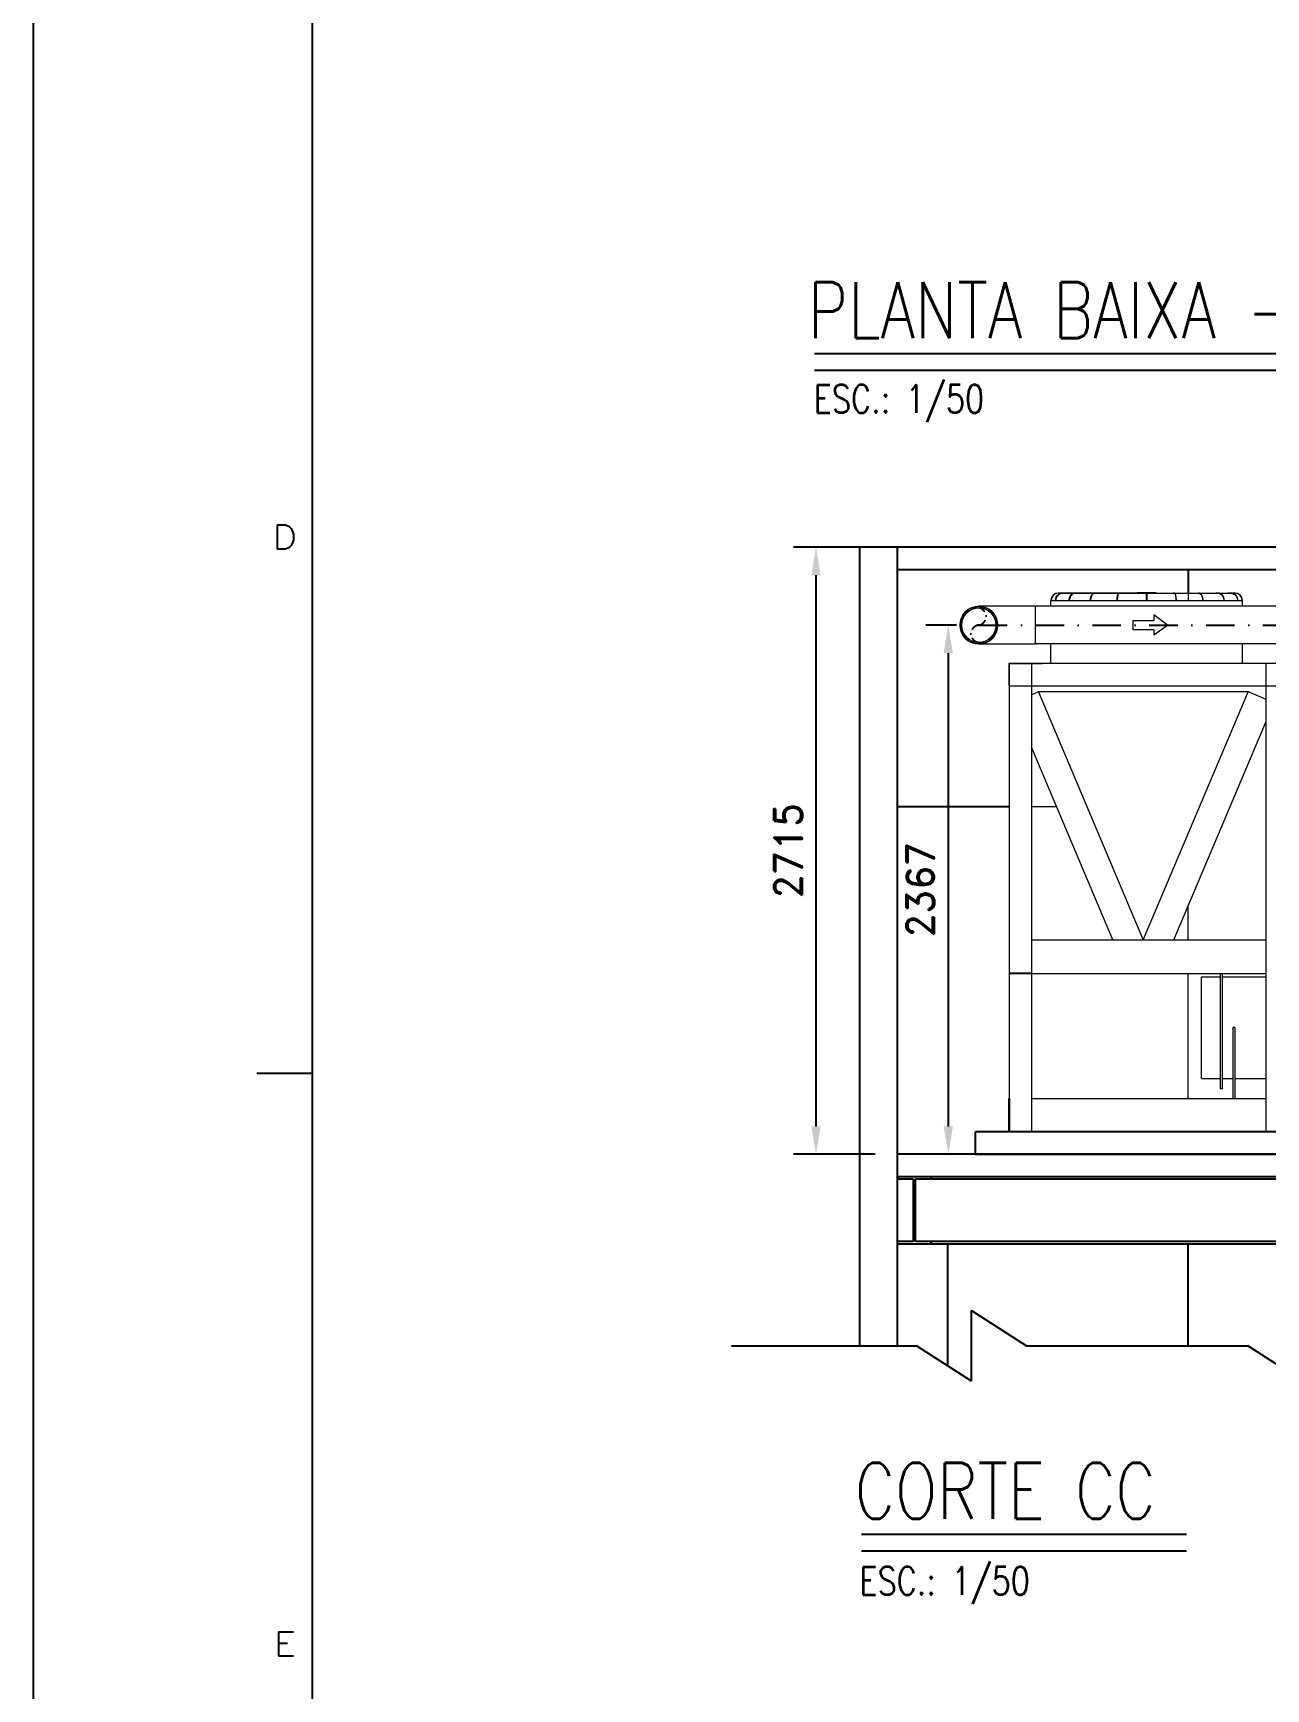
# Model space of a CAD drawing. Header units: millimetres. Extents: x -312439 to 477422, y -331570 to 212570.
# Drawn here: x 337892 to 343406, y 190218 to 197623 of the extents above; entities that cross this region are included whole.
import ezdxf
from ezdxf.enums import TextEntityAlignment as Align

# ---------------------------------------------------------------- set-up
doc = ezdxf.new("R2010")
doc.units = ezdxf.units.MM
doc.linetypes.add('DASHDOT', pattern=[25.4, 12.7, -6.35, 0, -6.35])
for name, color, linetype in [('1', 7, 'Continuous'), ('2', 2, 'Continuous'), ('4', 4, 'Continuous'), ('FORMATO A1', 1, 'Continuous')]:
    doc.layers.add(name, color=color, linetype=linetype)
doc.styles.add('ROMAND', font='ROMAND.SHX')
doc.styles.add('ROMANS', font='romans.shx', dxfattribs={"height": 187.5})
doc.dimstyles.new('1-50 (MILIMETRO)', dxfattribs={"dimscale": 0, "dimtxt": 125, "dimasz": 125, "dimexe": 100, "dimexo": 100, "dimgap": 50, "dimtad": 0, "dimdec": 0, "dimzin": 0, "dimdsep": 46, "dimtxsty": 'ROMAND', "dimcen": -390, "dimclrd": 1, "dimclre": 1, "dimclrt": 3, "dimadec": 0, "dimazin": 0, "dimtfac": 1, "dimtdec": 0, "dimtix": 1, "dimtmove": 2, "dimatfit": 2, "dimfxl": 1, "dimtvp": 1, "dimtolj": 1, "dimtzin": 0, "dimarcsym": 0})

# ---------------------------------------------------------------- blocks, each defined once
blk = doc.blocks.new('A$C2D342850')
at = {"layer": 'FORMATO A1', "color": 1, "linetype": 'Continuous'}
for p, q in [((0, 0), (0, -59400)), ((2183.79, -34293.44), (2183.79, -34510)), ((2500, -39200), (2000, -39200)), ((2194.1, -44193.44), (2194.1, -44410)), ((2194.1, -44193.44), (2328.16, -44193.44)), ((2194.1, -44296.56), (2276.6, -44296.56)), ((2194.1, -44410), (2328.16, -44410))]:
    blk.add_line(p, q, dxfattribs=at)
at = {"layer": 'FORMATO A1', "color": 2, "linetype": 'Continuous'}
blk.add_line((2500, -58400), (2500, -1000), dxfattribs=at)
at = {"layer": 'FORMATO A1', "color": 1, "linetype": 'Continuous'}
blk.add_lwpolyline([(2183.79, -34293.44), (2255.98, -34293.44), (2286.92, -34303.75), (2307.54, -34324.37), (2317.85, -34345), (2328.17, -34375.94), (2328.17, -34427.5), (2317.85, -34458.44), (2307.54, -34479.06), (2286.92, -34499.69), (2255.98, -34510), (2183.79, -34510)], dxfattribs=at)
blk = doc.blocks.new('*D44')
at = {"color": 1, "lineweight": -2, "transparency": 16777216}
for p, q in [((342021.9, 194975.4), (341885.2, 194975.4)), ((341985.2, 194850.4), (341985.2, 192733.8)), ((342021.9, 192608.8), (341885.2, 192608.8))]:
    blk.add_line(p, q, dxfattribs=at)
at = {"color": 1, "transparency": 16777216}
for points in [[(341964.3, 194850.4), (342006, 194850.4), (341985.2, 194975.4)], [(341964.3, 192733.8), (342006, 192733.8), (341985.2, 192608.8)]]:
    blk.add_solid(points, dxfattribs=at)
at = {"layer": 'Defpoints', "color": 0, "transparency": 16777216}
for p in [(342121.9, 194975.4), (341985.2, 192608.8), (342121.9, 192608.8)]:
    blk.add_point(p, dxfattribs=at)
at = {"color": 3, "transparency": 16777216, "insert": (341860.2, 193792.1), "char_height": 125, "attachment_point": 5, "rotation": 90, "style": 'ROMAND'}
blk.add_mtext('\\A1;2367', dxfattribs=at)
blk = doc.blocks.new('*D48')
at = {"color": 1, "lineweight": -2, "transparency": 16777216}
for p, q in [((341658.5, 195323.9), (341293.6, 195323.9)), ((341393.6, 192733.8), (341393.6, 195198.9)), ((341658.5, 192608.8), (341293.6, 192608.8))]:
    blk.add_line(p, q, dxfattribs=at)
at = {"color": 1, "transparency": 16777216}
for points in [[(341372.7, 195198.9), (341414.4, 195198.9), (341393.6, 195323.9)], [(341372.7, 192733.8), (341414.4, 192733.8), (341393.6, 192608.8)]]:
    blk.add_solid(points, dxfattribs=at)
at = {"layer": 'Defpoints', "color": 0, "transparency": 16777216}
for p in [(341393.6, 195323.9), (341758.5, 195323.9), (341758.5, 192608.8)]:
    blk.add_point(p, dxfattribs=at)
at = {"color": 3, "transparency": 16777216, "insert": (341268.6, 193966.3), "char_height": 125, "attachment_point": 5, "rotation": 90, "style": 'ROMAND'}
blk.add_mtext('\\A1;2715', dxfattribs=at)

msp = doc.modelspace()

# ---------------------------------------------------------------- linework, layer by layer
at = {"color": 1, "linetype": 'Continuous', "extrusion": (0, 1, 0)}
for p, q in [((341588.512, 195323.86, 0), (341588.512, 191752.258, 0)), ((353216.986, 195323.86, 0), (341758.512, 195323.86, 0)), ((341758.512, 191752.258, 0), (341758.512, 195323.86, 0)), ((341758.512, 195223.86, 0), (352378.512, 195223.86, 0)), ((343058.512, 195223.86, 0), (343058.512, 195119.05, 0)), ((341758.512, 194163.86, 0), (342257.014, 194163.86, 0)), ((342257.014, 192858.782, 0), (342257.014, 192708.782, 0)), ((342258.014, 192709.782, 0), (342258.014, 192858.782, 0)), ((352378.512, 192608.782, 0), (341758.512, 192608.782, 0)), ((341758.512, 192508.782, 0), (352378.512, 192508.782, 0)), ((341758.512, 192498.782, 0), (341828.512, 192498.782, 0)), ((341828.512, 192498.782, 0), (341828.512, 192218.782, 0)), ((341838.512, 192498.782, 0), (344446.012, 192498.782, 0)), ((341838.512, 192218.782, 0), (341838.512, 192498.782, 0)), ((341828.512, 192218.782, 0), (341758.512, 192218.782, 0)), ((344446.012, 192218.782, 0), (341838.512, 192218.782, 0)), ((341908.512, 192208.782, 0), (341908.512, 192218.782, 0)), ((341983.229, 191662.063, 0), (341983.229, 192208.782, 0)), ((343058.512, 191752.258, 0), (343058.512, 192208.782, 0))]:
    msp.add_line(p, q, dxfattribs=at)
at = {"color": 1, "linetype": 'Continuous', "extrusion": (1.81979e-18, -3.19304e-32, -1)}
msp.add_line((341758.512, 195323.86, 0), (341588.512, 195323.86, 0), dxfattribs=at)
at = {"color": 5, "linetype": 'Continuous', "lineweight": 0, "extrusion": (0, 1, 0)}
for p, q in [((342374.347, 195059.592, 0), (342121.897, 195059.592, 0)), ((342374.347, 195059.604, 0), (342374.347, 194891.292, 0)), ((346775.123, 195059.604, 0), (342374.347, 195059.604, 0)), ((342121.897, 194891.292, 0), (342374.347, 194891.292, 0)), ((346313.041, 194891.304, 0), (342374.347, 194891.304, 0))]:
    msp.add_line(p, q, dxfattribs=at)
at = {"color": 3, "linetype": 'Continuous', "lineweight": 0, "extrusion": (0, 1, 0)}
for p, q in [((342444.101, 195086.133, 0), (343300.917, 195086.133, 0)), ((342444.101, 195059.604, 0), (342444.101, 195086.133, 0)), ((342445.101, 195086.133, 0), (342445.601, 195086.141, 0)), ((342859.326, 195119.05, 0), (342477.017, 195119.05, 0)), ((342488.71, 195118.05, 0), (342477.017, 195118.05, 0)), ((342543.386, 195117.056, 0), (342490.31, 195117.056, 0)), ((342496.374, 195118.05, 0), (342508.942, 195118.05, 0)), ((342633.323, 195117.056, 0), (342546.233, 195117.056, 0)), ((342552.549, 195118.05, 0), (342563.24, 195118.05, 0)), ((342563.35, 195118.056, 0), (342635.261, 195118.056, 0)), ((342633.286, 195117.033, 0), (342585.707, 195117.033, 0)), ((342746.587, 195117.033, 0), (342635.453, 195117.033, 0)), ((342746.607, 195117.056, 0), (342635.504, 195117.056, 0)), ((342647.812, 195118.05, 0), (342640.045, 195118.05, 0)), ((342647.922, 195118.056, 0), (342747.659, 195118.056, 0)), ((342872.009, 195117.033, 0), (342748.011, 195117.033, 0)), ((342872.009, 195117.056, 0), (342748.037, 195117.056, 0)), ((342750.295, 195118.05, 0), (342754.379, 195118.05, 0)), ((342754.477, 195118.056, 0), (342872.009, 195118.056, 0)), ((342915.168, 195120.026, 0), (342829.85, 195120.026, 0)), ((342829.85, 195119.05, 0), (342829.85, 195120.026, 0)), ((342859.471, 195119.026, 0), (342872.357, 195119.026, 0)), ((342872.009, 195086.133, 0), (342872.009, 195118.55, 0)), ((342872.661, 195119.026, 0), (342885.546, 195119.026, 0)), ((342873.009, 195118.55, 0), (342873.009, 195086.133, 0)), ((342873.009, 195118.056, 0), (342990.54, 195118.056, 0)), ((342996.98, 195117.056, 0), (342873.009, 195117.056, 0)), ((342997.006, 195117.033, 0), (342873.009, 195117.033, 0)), ((342885.691, 195119.05, 0), (343268, 195119.05, 0)), ((342915.168, 195119.05, 0), (342915.168, 195120.026, 0)), ((342994.722, 195118.05, 0), (342990.639, 195118.05, 0)), ((342997.359, 195118.056, 0), (343097.096, 195118.056, 0)), ((343109.513, 195117.056, 0), (342998.411, 195117.056, 0)), ((343109.564, 195117.033, 0), (342998.431, 195117.033, 0)), ((343058.512, 195117.033, 0), (343058.512, 195086.133, 0)), ((343097.205, 195118.05, 0), (343104.973, 195118.05, 0)), ((343109.757, 195118.056, 0), (343181.668, 195118.056, 0)), ((343198.784, 195117.056, 0), (343111.694, 195117.056, 0)), ((343159.311, 195117.033, 0), (343111.732, 195117.033, 0)), ((343192.468, 195118.05, 0), (343181.777, 195118.05, 0)), ((343254.707, 195117.056, 0), (343201.631, 195117.056, 0)), ((343248.644, 195118.05, 0), (343236.076, 195118.05, 0)), ((343268, 195118.05, 0), (343256.307, 195118.05, 0)), ((343299.417, 195086.141, 0), (343299.917, 195086.133, 0)), ((343300.417, 195059.604, 0), (343300.417, 195086.13, 0)), ((342444.101, 194804.689, 0), (342444.101, 194891.304, 0)), ((343300.417, 194804.689, 0), (343300.417, 194891.304, 0)), ((342257.014, 194804.689, 0), (346399.656, 194804.689, 0)), ((342257.014, 194804.689, 0), (342257.014, 192708.782, 0)), ((342258.014, 194704.689, 0), (342258.014, 194803.689, 0)), ((342258.014, 194803.689, 0), (342407.014, 194803.689, 0)), ((342357.014, 194804.689, 0), (342357.014, 192708.782, 0)), ((342407.014, 194803.689, 0), (342407.014, 194804.689, 0)), ((343405.189, 194804.689, 0), (343405.189, 192708.782, 0)), ((342257.014, 194704.689, 0), (346499.656, 194704.689, 0)), ((342357.014, 194664.125, 0), (342389.287, 194677.975, 0)), ((342389.287, 194677.975, 0), (343325.829, 194677.975, 0)), ((342857.558, 193569.539, 0), (342389.287, 194677.975, 0)), ((343325.829, 194677.975, 0), (342857.558, 193569.539, 0)), ((343325.829, 194677.975, 0), (343405.189, 194643.918, 0)), ((342994.202, 193567.94, 0), (343405.189, 194540.779, 0)), ((342720.913, 193567.94, 0), (342357.014, 194429.319, 0)), ((342357.014, 194163.86, 0), (342469.16, 194163.86, 0)), ((343058.512, 193567.94, 0), (343058.512, 193720.167, 0)), ((342258.014, 193567.94, 0), (342258.014, 193417.94, 0)), ((342259.014, 193567.94, 0), (342258.014, 193567.94, 0)), ((342259.014, 193418.94, 0), (342259.014, 193567.94, 0)), ((342357.014, 193567.94, 0), (343405.189, 193567.94, 0)), ((342853.774, 193567.94, 0), (342857.558, 193569.539, 0)), ((342857.558, 193568.453, 0), (342856.344, 193567.94, 0)), ((342857.558, 193569.539, 0), (342861.342, 193567.94, 0)), ((342858.772, 193567.94, 0), (342857.558, 193568.453, 0)), ((342258.014, 193417.94, 0), (343405.189, 193417.94, 0)), ((342358.014, 193418.94, 0), (342259.014, 193418.94, 0)), ((342358.014, 193417.94, 0), (342358.014, 193418.94, 0)), ((343058.512, 192858.782, 0), (343058.512, 193417.94, 0)), ((343117.397, 192947.562, 0), (343117.397, 193403.063, 0)), ((343117.397, 193403.063, 0), (343201.7, 193403.063, 0)), ((343201.7, 193417.94, 0), (343201.7, 192902.256, 0)), ((343211.7, 192902.256, 0), (343211.7, 193417.94, 0)), ((343211.7, 193403.063, 0), (343405.189, 193403.063, 0)), ((343267.51, 193175.313, 0), (343257.51, 193175.313, 0)), ((343257.51, 193175.313, 0), (343257.51, 192858.782, 0)), ((343267.51, 193175.313, 0), (343267.51, 192858.782, 0)), ((343117.397, 192947.562, 0), (343201.7, 192947.562, 0)), ((343211.7, 192947.562, 0), (343257.51, 192947.562, 0)), ((343267.51, 192947.562, 0), (343405.189, 192947.562, 0)), ((342258.014, 192858.782, 0), (342257.014, 192858.782, 0)), ((342357.014, 192858.782, 0), (343405.189, 192858.782, 0)), ((343211.7, 192902.256, 0), (343201.7, 192902.256, 0)), ((342357.014, 192709.782, 0), (342258.014, 192709.782, 0))]:
    msp.add_line(p, q, dxfattribs=at)
at = {"color": 1, "linetype": 'Continuous', "lineweight": 0}
for p, q in [((342809.939, 194994.631, 0), (342809.939, 194956.277, 0)), ((342905.258, 194994.631, 0), (342809.939, 194994.631, 0)), ((342905.258, 195021.754, 0), (342905.258, 194994.631, 0)), ((342965.336, 194975.454, 0), (342905.258, 195021.754, 0)), ((342809.939, 194956.277, 0), (342905.258, 194956.277, 0)), ((342905.258, 194931.6, 0), (342965.336, 194975.454, 0)), ((342905.258, 194956.277, 0), (342905.258, 194931.6, 0))]:
    msp.add_line(p, q, dxfattribs=at)
at = {"color": 6, "linetype": 'DASHDOT', "ltscale": 10}
msp.add_line((342121.897, 194975.442, 0), (346718.615, 194975.442, 0), dxfattribs=at)
at = {"extrusion": (0, 1, 0)}
for p in [(351809.752, 192708.782, 0), (342107.014, 192608.782, 0)]:
    msp.add_line(p, (342107.014, 192708.782, 0), dxfattribs=at)
msp.add_line((342107.014, 192608.782, 0), (351809.752, 192608.782, 0))
at = {"color": 1, "linetype": 'Continuous', "extrusion": (-4.8836e-18, -1.69109e-34, -1)}
for p, q in [((341908.512, 192498.782, 0), (341908.512, 192508.782, 0)), ((341758.512, 192208.782, 0), (352378.512, 192208.782, 0))]:
    msp.add_line(p, q, dxfattribs=at)
at = {"color": 2}
for p, q in [((342089.379, 191593.684, 0), (342089.379, 191910.832, 0)), ((342089.379, 191910.832, 0), (342335.544, 191752.258, 0)), ((341014.98, 191752.258, 0), (341843.213, 191752.258, 0)), ((342089.379, 191593.684, 0), (341843.213, 191752.258, 0)), ((342335.544, 191752.258, 0), (343324.283, 191752.258, 0)), ((343570.449, 191593.684, 0), (343324.283, 191752.258, 0))]:
    msp.add_line(p, q, dxfattribs=at)
at = {"color": 5, "linetype": 'Continuous', "lineweight": 0}
for radius in [84.15, 77.04]:
    msp.add_circle((342121.897, 194975.442, 0), radius, dxfattribs=at)
at = {"color": 3, "linetype": 'Continuous', "lineweight": 0}
for centre, radius, start, end in [((342477.017, 195086.133, 0), 32.916, 90, 180), ((342477.017, 195086.63, 0), 31.42, 90, 180.8905983), ((342490.31, 195117.556, 0), 0.5, 211.0509893, 270), ((342585.707, 195117.533, 0), 0.5, 252.578804, 270), ((342872.509, 195118.55, 0), 0.5, 0, 180), ((343159.311, 195117.533, 0), 0.5, 270, 287.421196), ((343254.707, 195117.556, 0), 0.5, 270, 328.9490107), ((343268, 195086.133, 0), 32.916, 0, 90), ((343268, 195086.63, 0), 31.42, 359.1094017, 90), ((343268, 195086.63, 0), 32.42, 359.1162962, 359.123138)]:
    msp.add_arc(centre, radius, start, end, dxfattribs=at)
at = {"color": 6, "linetype": 'DASHDOT', "ltscale": 3}
for centre, radius, start, end in [((342115.149, 195013.962, 0), 39.107, 279.9361139, 80.0638861), ((342125.215, 194936.922, 0), 38.663, 94.9232541, 265.0767459)]:
    msp.add_arc(centre, radius, start, end, dxfattribs=at)
at = {"color": 5, "linetype": 'Continuous', "lineweight": 0, "extrusion": (-2.04935e-112, -1.67132e-64, -1)}
for major_axis in [(0, 84.15), (0, 77.04)]:
    msp.add_ellipse((342121.897, 194975.442, 0), major_axis=major_axis, ratio=1, start_param=-1.57079633, end_param=4.71238898, dxfattribs=at)
at = {"color": 3, "linetype": 'Continuous', "lineweight": 0}
for centre, major_axis, ratio, start_param, end_param in [((342466.02, 195086.133, 0), (0.5, 0.007), 0.00480313, 5.02651274, 6.28318531), ((342526.729, 195086.133, 0), (0.5, 0.006), 0.00913609, 5.34065006, 6.28318531), ((342621.285, 195086.133, 0), (-0.5, -0.005), 0.01257475, 2.51321667, 3.14159265), ((342740.433, 195086.133, 0), (-0.5, -0.002), 0.01478251, 2.82739788, 3.14159265), ((343004.585, 195086.133, 0), (-0.5, 0.002), 0.01478251, 0, 0.31419477), ((343123.733, 195086.133, 0), (-0.5, 0.005), 0.01257475, 0, 0.62837598), ((343218.289, 195086.133, 0), (-0.5, 0.006), 0.00913609, 0, 0.94253524), ((343278.998, 195086.133, 0), (-0.5, 0.007), 0.00480313, 0, 1.25667257)]:
    msp.add_ellipse(centre, major_axis=major_axis, ratio=ratio, start_param=start_param, end_param=end_param, dxfattribs=at)
for centre, ratio in [((342496.374, 195118.55, 0), 0.30901699), ((342552.549, 195118.55, 0), 0.58778525), ((342640.045, 195118.55, 0), 0.80901699), ((342750.295, 195118.55, 0), 0.95105652), ((342994.722, 195118.55, 0), 0.95105652), ((343104.973, 195118.55, 0), 0.80901699), ((343192.468, 195118.55, 0), 0.58778525), ((343248.644, 195118.55, 0), 0.30901699)]:
    msp.add_ellipse(centre, major_axis=(0, -0.5), ratio=ratio, dxfattribs=at)
for points, knots in [([(342465.044, 195086.133, 0), (342465.044, 195089.578, 0), (342465.563, 195093.022, 0), (342467.588, 195099.575, 0), (342469.094, 195102.683, 0), (342472.948, 195108.26, 0), (342475.295, 195110.729, 0), (342480.603, 195114.784, 0), (342483.563, 195116.37, 0), (342489.808, 195118.503, 0), (342493.091, 195119.05, 0), (342496.374, 195119.05, 0)], [4.71238898, 4.71238898, 4.71238898, 4.71238898, 5.02654825, 5.02654825, 5.34070751, 5.34070751, 5.65486678, 5.65486678, 5.96902604, 5.96902604, 6.28318531, 6.28318531, 6.28318531, 6.28318531]), ([(342496.374, 195118.05, 0), (342493.219, 195118.05, 0), (342490.065, 195117.519, 0), (342484.068, 195115.449, 0), (342481.227, 195113.909, 0), (342476.141, 195109.973, 0), (342473.896, 195107.576, 0), (342470.229, 195102.163, 0), (342468.807, 195099.148, 0), (342466.927, 195092.799, 0), (342466.471, 195089.466, 0), (342466.52, 195086.141, 0)], [6.28318531, 6.28318531, 6.28318531, 6.28318531, 6.60045335, 6.60045335, 6.91772139, 6.91772139, 7.23498943, 7.23498943, 7.55225747, 7.55225747, 7.86952551, 7.86952551, 7.86952551, 7.86952551]), ([(342525.824, 195086.133, 0), (342525.824, 195089.57, 0), (342526.264, 195093.007, 0), (342527.984, 195099.549, 0), (342529.263, 195102.653, 0), (342532.54, 195108.229, 0), (342534.538, 195110.699, 0), (342539.063, 195114.763, 0), (342541.59, 195116.355, 0), (342546.928, 195118.499, 0), (342549.738, 195119.05, 0), (342552.549, 195119.05, 0)], [4.71238898, 4.71238898, 4.71238898, 4.71238898, 5.02654825, 5.02654825, 5.34070751, 5.34070751, 5.65486678, 5.65486678, 5.96902604, 5.96902604, 6.28318531, 6.28318531, 6.28318531, 6.28318531]), ([(342552.549, 195118.05, 0), (342549.884, 195118.05, 0), (342547.218, 195117.523, 0), (342542.144, 195115.464, 0), (342539.736, 195113.931, 0), (342535.419, 195110.003, 0), (342533.51, 195107.608, 0), (342530.39, 195102.193, 0), (342529.178, 195099.174, 0), (342527.576, 195092.813, 0), (342527.187, 195089.472, 0), (342527.229, 195086.14, 0)], [0, 0, 0, 0, 0.31726804, 0.31726804, 0.63453608, 0.63453608, 0.95180412, 0.95180412, 1.26907216, 1.26907216, 1.5863402, 1.5863402, 1.5863402, 1.5863402]), ([(342620.491, 195086.133, 0), (342620.491, 195089.559, 0), (342620.81, 195092.984, 0), (342622.055, 195099.505, 0), (342622.982, 195102.601, 0), (342625.358, 195108.167, 0), (342626.808, 195110.636, 0), (342630.105, 195114.711, 0), (342631.951, 195116.315, 0), (342635.879, 195118.486, 0), (342637.96, 195119.05, 0), (342640.045, 195119.05, 0)], [4.71238898, 4.71238898, 4.71238898, 4.71238898, 5.02654825, 5.02654825, 5.34070751, 5.34070751, 5.65486678, 5.65486678, 5.96902604, 5.96902604, 6.28318531, 6.28318531, 6.28318531, 6.28318531]), ([(342640.045, 195118.05, 0), (342638.15, 195118.05, 0), (342636.254, 195117.536, 0), (342632.616, 195115.504, 0), (342630.877, 195113.983, 0), (342627.749, 195110.066, 0), (342626.361, 195107.67, 0), (342624.089, 195102.244, 0), (342623.206, 195099.216, 0), (342622.038, 195092.834, 0), (342621.754, 195089.482, 0), (342621.785, 195086.138, 0)], [0, 0, 0, 0, 0.31726804, 0.31726804, 0.63453608, 0.63453608, 0.95180412, 0.95180412, 1.26907216, 1.26907216, 1.5863402, 1.5863402, 1.5863402, 1.5863402]), ([(342739.778, 195086.133, 0), (342739.778, 195089.544, 0), (342739.945, 195092.955, 0), (342740.597, 195099.447, 0), (342741.082, 195102.528, 0), (342742.325, 195108.066, 0), (342743.083, 195110.523, 0), (342744.811, 195114.586, 0), (342745.778, 195116.194, 0), (342747.896, 195118.421, 0), (342749.077, 195119.05, 0), (342750.295, 195119.05, 0)], [4.71238898, 4.71238898, 4.71238898, 4.71238898, 5.02654825, 5.02654825, 5.34070751, 5.34070751, 5.65486678, 5.65486678, 5.96902604, 5.96902604, 6.28318531, 6.28318531, 6.28318531, 6.28318531]), ([(342740.778, 195086.133, 0), (342740.778, 195089.512, 0), (342740.943, 195092.89, 0), (342741.307, 195096.512, 0), (342741.351, 195096.92, 0), (342741.397, 195097.325, 0)], [4.71238898, 4.71238898, 4.71238898, 4.71238898, 5.026548246, 5.026548246, 5.066758189, 5.066758189, 5.066758189, 5.066758189]), ([(342750.295, 195118.05, 0), (342749.423, 195118.05, 0), (342748.512, 195117.602, 0), (342746.672, 195115.647, 0), (342745.774, 195114.174, 0), (342744.144, 195110.349, 0), (342743.412, 195107.99, 0), (342742.202, 195102.613, 0), (342741.726, 195099.588, 0), (342741.088, 195093.202, 0), (342740.927, 195089.84, 0), (342740.932, 195086.366, 0), (342740.932, 195086.251, 0), (342740.933, 195086.136, 0)], [0, 0, 0, 0, 0.31726804, 0.31726804, 0.62758705, 0.62758705, 0.94116827, 0.94116827, 1.25820928, 1.25820928, 1.57547732, 1.57547732, 1.5863402, 1.5863402, 1.5863402, 1.5863402]), ([(343005.24, 195086.133, 0), (343005.24, 195089.544, 0), (343005.073, 195092.955, 0), (343004.421, 195099.447, 0), (343003.936, 195102.528, 0), (343002.693, 195108.066, 0), (343001.935, 195110.523, 0), (343000.206, 195114.586, 0), (342999.239, 195116.194, 0), (342997.121, 195118.421, 0), (342995.941, 195119.05, 0), (342994.722, 195119.05, 0)], [4.71238898, 4.71238898, 4.71238898, 4.71238898, 5.02654825, 5.02654825, 5.34070751, 5.34070751, 5.65486678, 5.65486678, 5.96902604, 5.96902604, 6.28318531, 6.28318531, 6.28318531, 6.28318531]), ([(342994.722, 195118.05, 0), (342995.594, 195118.05, 0), (342996.505, 195117.602, 0), (342998.345, 195115.647, 0), (342999.244, 195114.174, 0), (343000.873, 195110.349, 0), (343001.605, 195107.99, 0), (343002.816, 195102.613, 0), (343003.292, 195099.588, 0), (343003.93, 195093.202, 0), (343004.091, 195089.84, 0), (343004.086, 195086.366, 0), (343004.086, 195086.251, 0), (343004.085, 195086.136, 0)], [0, 0, 0, 0, 0.31726804, 0.31726804, 0.62758705, 0.62758705, 0.94116827, 0.94116827, 1.25820928, 1.25820928, 1.57547732, 1.57547732, 1.5863402, 1.5863402, 1.5863402, 1.5863402]), ([(343004.24, 195086.133, 0), (343004.24, 195089.512, 0), (343004.074, 195092.89, 0), (343003.711, 195096.512, 0), (343003.667, 195096.92, 0), (343003.62, 195097.325, 0)], [4.71238898, 4.71238898, 4.71238898, 4.71238898, 5.026548246, 5.026548246, 5.066758189, 5.066758189, 5.066758189, 5.066758189]), ([(343124.527, 195086.133, 0), (343124.527, 195089.559, 0), (343124.208, 195092.984, 0), (343122.963, 195099.505, 0), (343122.036, 195102.601, 0), (343119.659, 195108.167, 0), (343118.209, 195110.636, 0), (343114.913, 195114.711, 0), (343113.066, 195116.315, 0), (343109.139, 195118.486, 0), (343107.057, 195119.05, 0), (343104.973, 195119.05, 0)], [4.71238898, 4.71238898, 4.71238898, 4.71238898, 5.02654825, 5.02654825, 5.34070751, 5.34070751, 5.65486678, 5.65486678, 5.96902604, 5.96902604, 6.28318531, 6.28318531, 6.28318531, 6.28318531]), ([(343104.973, 195118.05, 0), (343106.867, 195118.05, 0), (343108.763, 195117.536, 0), (343112.401, 195115.504, 0), (343114.14, 195113.983, 0), (343117.269, 195110.066, 0), (343118.657, 195107.67, 0), (343120.929, 195102.244, 0), (343121.812, 195099.216, 0), (343122.979, 195092.834, 0), (343123.263, 195089.482, 0), (343123.233, 195086.138, 0)], [0, 0, 0, 0, 0.31726804, 0.31726804, 0.63453608, 0.63453608, 0.95180412, 0.95180412, 1.26907216, 1.26907216, 1.5863402, 1.5863402, 1.5863402, 1.5863402]), ([(343219.193, 195086.133, 0), (343219.193, 195089.57, 0), (343218.753, 195093.007, 0), (343217.034, 195099.549, 0), (343215.755, 195102.653, 0), (343212.477, 195108.229, 0), (343210.48, 195110.699, 0), (343205.955, 195114.763, 0), (343203.428, 195116.355, 0), (343198.089, 195118.499, 0), (343195.279, 195119.05, 0), (343192.468, 195119.05, 0)], [4.71238898, 4.71238898, 4.71238898, 4.71238898, 5.02654825, 5.02654825, 5.34070751, 5.34070751, 5.65486678, 5.65486678, 5.96902604, 5.96902604, 6.28318531, 6.28318531, 6.28318531, 6.28318531]), ([(343192.468, 195118.05, 0), (343195.134, 195118.05, 0), (343197.799, 195117.523, 0), (343202.874, 195115.464, 0), (343205.282, 195113.931, 0), (343209.599, 195110.003, 0), (343211.507, 195107.608, 0), (343214.628, 195102.193, 0), (343215.84, 195099.174, 0), (343217.441, 195092.813, 0), (343217.831, 195089.472, 0), (343217.789, 195086.14, 0)], [0, 0, 0, 0, 0.31726804, 0.31726804, 0.63453608, 0.63453608, 0.95180412, 0.95180412, 1.26907216, 1.26907216, 1.5863402, 1.5863402, 1.5863402, 1.5863402]), ([(343279.973, 195086.133, 0), (343279.973, 195089.578, 0), (343279.455, 195093.022, 0), (343277.43, 195099.575, 0), (343275.924, 195102.683, 0), (343272.07, 195108.26, 0), (343269.722, 195110.729, 0), (343264.414, 195114.784, 0), (343261.454, 195116.37, 0), (343255.21, 195118.503, 0), (343251.927, 195119.05, 0), (343248.644, 195119.05, 0)], [4.71238898, 4.71238898, 4.71238898, 4.71238898, 5.02654825, 5.02654825, 5.34070751, 5.34070751, 5.65486678, 5.65486678, 5.96902604, 5.96902604, 6.28318531, 6.28318531, 6.28318531, 6.28318531]), ([(343248.644, 195118.05, 0), (343251.798, 195118.05, 0), (343254.953, 195117.519, 0), (343260.949, 195115.449, 0), (343263.791, 195113.909, 0), (343268.877, 195109.973, 0), (343271.121, 195107.576, 0), (343274.789, 195102.163, 0), (343276.211, 195099.148, 0), (343278.09, 195092.799, 0), (343278.547, 195089.466, 0), (343278.498, 195086.141, 0)], [0, 0, 0, 0, 0.31726804, 0.31726804, 0.63453608, 0.63453608, 0.95180412, 0.95180412, 1.26907216, 1.26907216, 1.5863402, 1.5863402, 1.5863402, 1.5863402])]:
    msp.add_open_spline(points, degree=3, knots=knots, dxfattribs=at)
at = {"layer": '1', "color": 1}
for p, q in [((341387.492, 196115.346, 0), (347037.236, 196115.346, 0)), ((341597.543, 190835.092, 0), (343050.048, 190835.092, 0))]:
    msp.add_line(p, q, dxfattribs=at)
at = {"layer": '2', "color": 2}
for p, q in [((341387.492, 196190.346, 0), (347037.236, 196190.346, 0)), ((341597.543, 190910.092, 0), (343050.048, 190910.092, 0))]:
    msp.add_line(p, q, dxfattribs=at)

# ---------------------------------------------------------------- block references
at = {"layer": 'FORMATO A1', "xscale": 0.5, "yscale": 0.5, "zscale": 0.5}
msp.add_blockref('A$C2D342850', (337892.032, 212570.393, 0), dxfattribs=at)

# ---------------------------------------------------------------- texts
at = {"layer": '2', "color": 2, "style": 'ROMANS', "width": 0.8}
for s, p in [('PLANTA BAIXA - CASA DE MÁQUINAS', (341356.977, 196384.048, 0)), ('CORTE CC', (341567.029, 191103.793, 0))]:
    msp.add_text(s, height=250, dxfattribs=at).set_placement(p, align=Align.MIDDLE_LEFT)
at = {"layer": '4', "color": 4, "style": 'ROMANS', "width": 0.8}
for p in [(341382.886, 195987.091, 0), (341587.543, 190700.735, 0)]:
    msp.add_text('ESC.: 1/50', height=125, dxfattribs=at).set_placement(p, align=Align.MIDDLE_LEFT)

# ---------------------------------------------------------------- dimensions: what is measured, and where the dimension line sits
for base, p1, p2, picture, middle in [((341393.576, 195323.86, 0), (341758.512, 192608.782, 0), (341758.512, 195323.86, 0), '*D48', (341268.576, 193966.321, 0)), ((341985.176, 192608.782, 0), (342121.897, 194975.442, 0), (342121.897, 192608.782, 0), '*D44', (341860.176, 193792.112, 0))]:
    dim = msp.add_linear_dim(base=base, p1=p1, p2=p2, angle=90, dimstyle='1-50 (MILIMETRO)', override={"dimscale": 1})
    dim.commit()
    dim.dimension.update_dxf_attribs({"geometry": picture, "text_midpoint": middle})

doc.saveas('drawing.dxf')
